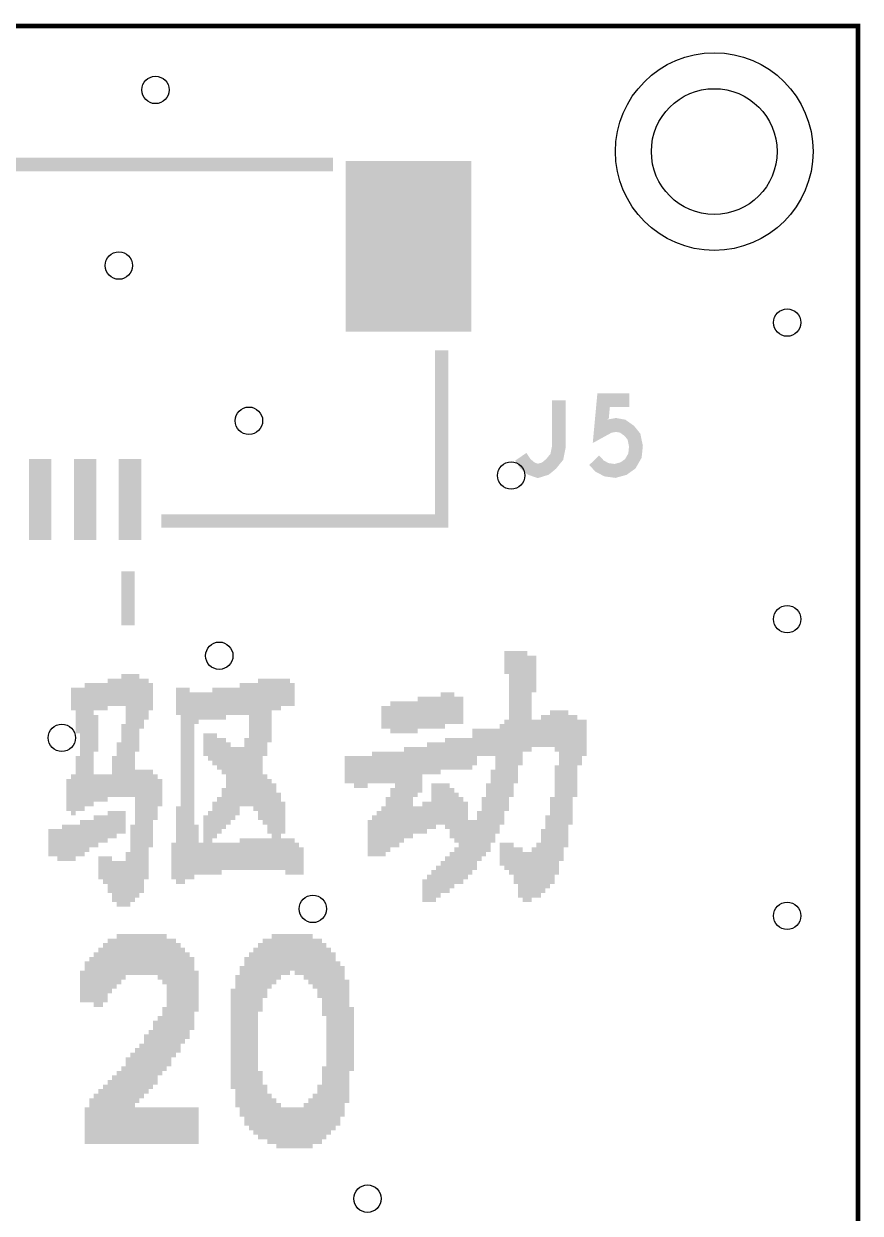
# Model space of a CAD drawing. Extents: x 0 to 2.58, y -0.03 to 1.13.
# Drawn here: x 2.215 to 2.582, y 0.61 to 1.131 of the extents above; entities that cross this region are included whole.
import ezdxf

# ---------------------------------------------------------------- set-up
doc = ezdxf.new("R2010")
doc.units = 0
doc.layers.get('0').update_dxf_attribs({"linetype": 'CONTINUOUS'})
for name, color, linetype in [('DP_TO_EDP_V07-1', 7, 'CONTINUOUS'), ('OUTLINE_ART', 2, 'CONTINUOUS'), ('PIN_TOP_ART', 1, 'CONTINUOUS'), ('SILKSCREEN_TOP_', 3, 'CONTINUOUS')]:
    doc.layers.add(name, color=color, linetype=linetype)

# ---------------------------------------------------------------- blocks, each defined once
blk = doc.blocks.new('ROUND_1')
blk.add_circle((0, 0), 0.04331)
blk = doc.blocks.new('RECTANGLE_42')
blk.add_solid([(0.02756, 0.0374), (0.02756, -0.0374), (-0.02756, 0.0374), (-0.02756, -0.0374)])
blk = doc.blocks.new('RECTANGLE_30')
blk.add_solid([(0.00492, 0.01772), (0.00492, -0.01772), (-0.00492, 0.01772), (-0.00492, -0.01772)])
blk = doc.blocks.new('ROUND_70')
blk.add_circle((0, 0), 0.006)
blk = doc.blocks.new('ROUND_78')
blk.add_circle((0, 0), 0.02756)

msp = doc.modelspace()

# ---------------------------------------------------------------- linework, layer by layer
at = {"layer": 'OUTLINE_ART', "const_width": 0.002}
msp.add_lwpolyline([(0, 0), (2.581, 0), (2.581, 1.13), (0, 1.13), (0, 0)], dxfattribs=at)
at = {"layer": 'SILKSCREEN_TOP_'}
for points, const_width in [([(1.40715, 1.06933), (2.35085, 1.06933)], 0.00591), ([(2.39849, 0.98784), (2.39849, 0.91303), (2.27565, 0.91303)], 0.00591), ([(2.43317, 0.9412), (2.43525, 0.9381), (2.43775, 0.93603), (2.44067, 0.935), (2.444, 0.93603), (2.4465, 0.9381), (2.449, 0.9412), (2.44983, 0.94533), (2.44983, 0.966)], 0.006), ([(2.46533, 0.93965), (2.46783, 0.93707), (2.47075, 0.93552), (2.4745, 0.935), (2.47825, 0.93603), (2.48117, 0.9381), (2.48325, 0.94172), (2.48367, 0.94585), (2.48283, 0.94998), (2.48075, 0.95257), (2.47783, 0.95463), (2.47492, 0.95515), (2.472, 0.95463), (2.46825, 0.95257), (2.4695, 0.966), (2.48075, 0.966)], 0.006), ([(2.26094, 0.86732), (2.26094, 0.89094)], 0.00591), ([(2.426, 0.851), (2.436, 0.851)], 0.01), ([(2.428, 0.849), (2.44, 0.849)], 0.01), ([(2.428, 0.847), (2.44, 0.847)], 0.01), ([(2.428, 0.845), (2.44, 0.845)], 0.01), ([(2.258, 0.841), (2.266, 0.841)], 0.01), ([(2.428, 0.843), (2.44, 0.843)], 0.01), ([(2.428, 0.841), (2.438, 0.841)], 0.01), ([(2.236, 0.835), (2.252, 0.835)], 0.01), ([(2.242, 0.837), (2.272, 0.837)], 0.01), ([(2.252, 0.839), (2.27, 0.839)], 0.01), ([(2.26, 0.835), (2.272, 0.835)], 0.01), ([(2.282, 0.835), (2.288, 0.835)], 0.01), ([(2.298, 0.835), (2.328, 0.835)], 0.01), ([(2.31, 0.837), (2.334, 0.837)], 0.01), ([(2.318, 0.839), (2.332, 0.839)], 0.01), ([(2.428, 0.839), (2.438, 0.839)], 0.01), ([(2.428, 0.837), (2.438, 0.837)], 0.01), ([(2.428, 0.835), (2.438, 0.835)], 0.01), ([(2.26, 0.833), (2.27, 0.833)], 0.01), ([(2.26, 0.831), (2.27, 0.831)], 0.01), ([(2.282, 0.833), (2.318, 0.833)], 0.01), ([(2.284, 0.831), (2.304, 0.831)], 0.01), ([(2.388, 0.831), (2.408, 0.831)], 0.01), ([(2.398, 0.833), (2.404, 0.833)], 0.01), ([(2.428, 0.833), (2.438, 0.833)], 0.01), ([(2.428, 0.831), (2.438, 0.831)], 0.01), ([(2.238, 0.825), (2.246, 0.825)], 0.01), ([(2.26, 0.829), (2.268, 0.829)], 0.01), ([(2.26, 0.827), (2.268, 0.827)], 0.01), ([(2.26, 0.825), (2.266, 0.825)], 0.01), ([(2.284, 0.829), (2.292, 0.829)], 0.01), ([(2.284, 0.827), (2.29, 0.827)], 0.01), ([(2.284, 0.825), (2.29, 0.825)], 0.01), ([(2.314, 0.829), (2.32, 0.829)], 0.01), ([(2.316, 0.827), (2.324, 0.827)], 0.01), ([(2.316, 0.825), (2.324, 0.825)], 0.01), ([(2.372, 0.827), (2.4, 0.827)], 0.01), ([(2.376, 0.829), (2.408, 0.829)], 0.01), ([(2.376, 0.825), (2.388, 0.825)], 0.01), ([(2.428, 0.829), (2.436, 0.829)], 0.01), ([(2.428, 0.827), (2.436, 0.827)], 0.01), ([(2.428, 0.825), (2.436, 0.825)], 0.01), ([(2.446, 0.825), (2.454, 0.825)], 0.01), ([(2.24, 0.823), (2.248, 0.823)], 0.01), ([(2.24, 0.821), (2.248, 0.821)], 0.01), ([(2.24, 0.819), (2.248, 0.819)], 0.01), ([(2.258, 0.819), (2.266, 0.819)], 0.01), ([(2.26, 0.823), (2.266, 0.823)], 0.01), ([(2.26, 0.821), (2.266, 0.821)], 0.01), ([(2.284, 0.823), (2.29, 0.823)], 0.01), ([(2.284, 0.821), (2.29, 0.821)], 0.01), ([(2.284, 0.819), (2.29, 0.819)], 0.01), ([(2.314, 0.821), (2.324, 0.821)], 0.01), ([(2.314, 0.819), (2.322, 0.819)], 0.01), ([(2.316, 0.823), (2.324, 0.823)], 0.01), ([(2.424, 0.819), (2.462, 0.819)], 0.01), ([(2.426, 0.821), (2.462, 0.821)], 0.01), ([(2.428, 0.823), (2.436, 0.823)], 0.01), ([(2.442, 0.823), (2.458, 0.823)], 0.01), ([(2.24, 0.817), (2.248, 0.817)], 0.01), ([(2.24, 0.815), (2.246, 0.815)], 0.01), ([(2.258, 0.817), (2.266, 0.817)], 0.01), ([(2.258, 0.815), (2.264, 0.815)], 0.01), ([(2.284, 0.817), (2.29, 0.817)], 0.01), ([(2.284, 0.815), (2.29, 0.815)], 0.01), ([(2.294, 0.815), (2.3, 0.815)], 0.01), ([(2.314, 0.817), (2.322, 0.817)], 0.01), ([(2.314, 0.815), (2.322, 0.815)], 0.01), ([(2.412, 0.817), (2.438, 0.817)], 0.01), ([(2.412, 0.815), (2.434, 0.815)], 0.01), ([(2.448, 0.817), (2.462, 0.817)], 0.01), ([(2.45, 0.815), (2.462, 0.815)], 0.01), ([(2.24, 0.813), (2.246, 0.813)], 0.01), ([(2.24, 0.811), (2.246, 0.811)], 0.01), ([(2.24, 0.809), (2.246, 0.809)], 0.01), ([(2.256, 0.811), (2.264, 0.811)], 0.01), ([(2.256, 0.809), (2.264, 0.809)], 0.01), ([(2.258, 0.813), (2.264, 0.813)], 0.01), ([(2.284, 0.813), (2.29, 0.813)], 0.01), ([(2.284, 0.811), (2.29, 0.811)], 0.01), ([(2.284, 0.809), (2.29, 0.809)], 0.01), ([(2.296, 0.813), (2.304, 0.813)], 0.01), ([(2.298, 0.811), (2.306, 0.811)], 0.01), ([(2.3, 0.809), (2.32, 0.809)], 0.01), ([(2.312, 0.813), (2.32, 0.813)], 0.01), ([(2.312, 0.811), (2.32, 0.811)], 0.01), ([(2.382, 0.809), (2.412, 0.809)], 0.01), ([(2.392, 0.811), (2.414, 0.811)], 0.01), ([(2.4, 0.813), (2.412, 0.813)], 0.01), ([(2.424, 0.813), (2.434, 0.813)], 0.01), ([(2.424, 0.811), (2.434, 0.811)], 0.01), ([(2.424, 0.809), (2.432, 0.809)], 0.01), ([(2.45, 0.813), (2.46, 0.813)], 0.01), ([(2.45, 0.811), (2.46, 0.811)], 0.01), ([(2.45, 0.809), (2.458, 0.809)], 0.01), ([(2.238, 0.805), (2.244, 0.805)], 0.01), ([(2.24, 0.807), (2.246, 0.807)], 0.01), ([(2.254, 0.805), (2.262, 0.805)], 0.01), ([(2.256, 0.807), (2.262, 0.807)], 0.01), ([(2.284, 0.807), (2.29, 0.807)], 0.01), ([(2.284, 0.805), (2.29, 0.805)], 0.01), ([(2.302, 0.807), (2.318, 0.807)], 0.01), ([(2.304, 0.805), (2.318, 0.805)], 0.01), ([(2.356, 0.805), (2.388, 0.805)], 0.01), ([(2.368, 0.807), (2.398, 0.807)], 0.01), ([(2.422, 0.805), (2.432, 0.805)], 0.01), ([(2.424, 0.807), (2.432, 0.807)], 0.01), ([(2.45, 0.807), (2.458, 0.807)], 0.01), ([(2.45, 0.805), (2.458, 0.805)], 0.01), ([(2.238, 0.803), (2.244, 0.803)], 0.01), ([(2.238, 0.801), (2.244, 0.801)], 0.01), ([(2.238, 0.799), (2.244, 0.799)], 0.01), ([(2.256, 0.803), (2.262, 0.803)], 0.01), ([(2.256, 0.801), (2.262, 0.801)], 0.01), ([(2.256, 0.799), (2.272, 0.799)], 0.01), ([(2.284, 0.803), (2.29, 0.803)], 0.01), ([(2.284, 0.801), (2.29, 0.801)], 0.01), ([(2.284, 0.799), (2.29, 0.799)], 0.01), ([(2.306, 0.803), (2.318, 0.803)], 0.01), ([(2.306, 0.801), (2.318, 0.801)], 0.01), ([(2.306, 0.799), (2.32, 0.799)], 0.01), ([(2.356, 0.803), (2.378, 0.803)], 0.01), ([(2.36, 0.801), (2.366, 0.801)], 0.01), ([(2.38, 0.803), (2.388, 0.803)], 0.01), ([(2.38, 0.801), (2.39, 0.801)], 0.01), ([(2.38, 0.799), (2.39, 0.799)], 0.01), ([(2.42, 0.799), (2.43, 0.799)], 0.01), ([(2.422, 0.803), (2.432, 0.803)], 0.01), ([(2.422, 0.801), (2.43, 0.801)], 0.01), ([(2.448, 0.801), (2.458, 0.801)], 0.01), ([(2.448, 0.799), (2.458, 0.799)], 0.01), ([(2.45, 0.803), (2.458, 0.803)], 0.01), ([(2.234, 0.795), (2.252, 0.795)], 0.01), ([(2.234, 0.793), (2.246, 0.793)], 0.01), ([(2.236, 0.797), (2.274, 0.797)], 0.01), ([(2.264, 0.795), (2.276, 0.795)], 0.01), ([(2.264, 0.793), (2.276, 0.793)], 0.01), ([(2.284, 0.797), (2.29, 0.797)], 0.01), ([(2.284, 0.795), (2.29, 0.795)], 0.01), ([(2.284, 0.793), (2.29, 0.793)], 0.01), ([(2.304, 0.795), (2.324, 0.795)], 0.01), ([(2.304, 0.793), (2.326, 0.793)], 0.01), ([(2.306, 0.797), (2.322, 0.797)], 0.01), ([(2.378, 0.795), (2.386, 0.795)], 0.01), ([(2.378, 0.793), (2.386, 0.793)], 0.01), ([(2.38, 0.797), (2.388, 0.797)], 0.01), ([(2.394, 0.793), (2.402, 0.793)], 0.01), ([(2.418, 0.793), (2.428, 0.793)], 0.01), ([(2.42, 0.797), (2.43, 0.797)], 0.01), ([(2.42, 0.795), (2.428, 0.795)], 0.01), ([(2.448, 0.797), (2.458, 0.797)], 0.01), ([(2.448, 0.795), (2.456, 0.795)], 0.01), ([(2.448, 0.793), (2.456, 0.793)], 0.01), ([(2.234, 0.791), (2.242, 0.791)], 0.01), ([(2.236, 0.789), (2.238, 0.789)], 0.01), ([(2.264, 0.791), (2.274, 0.791)], 0.01), ([(2.264, 0.789), (2.274, 0.789)], 0.01), ([(2.284, 0.791), (2.29, 0.791)], 0.01), ([(2.284, 0.789), (2.29, 0.789)], 0.01), ([(2.302, 0.791), (2.31, 0.791)], 0.01), ([(2.302, 0.789), (2.31, 0.789)], 0.01), ([(2.316, 0.791), (2.326, 0.791)], 0.01), ([(2.318, 0.789), (2.328, 0.789)], 0.01), ([(2.376, 0.791), (2.384, 0.791)], 0.01), ([(2.376, 0.789), (2.382, 0.789)], 0.01), ([(2.396, 0.791), (2.404, 0.791)], 0.01), ([(2.396, 0.789), (2.406, 0.789)], 0.01), ([(2.418, 0.791), (2.428, 0.791)], 0.01), ([(2.418, 0.789), (2.426, 0.789)], 0.01), ([(2.448, 0.791), (2.456, 0.791)], 0.01), ([(2.448, 0.789), (2.456, 0.789)], 0.01), ([(2.264, 0.787), (2.274, 0.787)], 0.01), ([(2.264, 0.785), (2.272, 0.785)], 0.01), ([(2.264, 0.783), (2.272, 0.783)], 0.01), ([(2.282, 0.783), (2.29, 0.783)], 0.01), ([(2.284, 0.787), (2.29, 0.787)], 0.01), ([(2.284, 0.785), (2.29, 0.785)], 0.01), ([(2.298, 0.785), (2.306, 0.785)], 0.01), ([(2.298, 0.783), (2.304, 0.783)], 0.01), ([(2.3, 0.787), (2.308, 0.787)], 0.01), ([(2.318, 0.787), (2.328, 0.787)], 0.01), ([(2.32, 0.785), (2.33, 0.785)], 0.01), ([(2.322, 0.783), (2.33, 0.783)], 0.01), ([(2.372, 0.783), (2.38, 0.783)], 0.01), ([(2.374, 0.787), (2.382, 0.787)], 0.01), ([(2.374, 0.785), (2.38, 0.785)], 0.01), ([(2.382, 0.783), (2.396, 0.783)], 0.01), ([(2.39, 0.785), (2.41, 0.785)], 0.01), ([(2.396, 0.787), (2.408, 0.787)], 0.01), ([(2.4, 0.783), (2.41, 0.783)], 0.01), ([(2.416, 0.787), (2.426, 0.787)], 0.01), ([(2.416, 0.785), (2.426, 0.785)], 0.01), ([(2.416, 0.783), (2.424, 0.783)], 0.01), ([(2.446, 0.787), (2.456, 0.787)], 0.01), ([(2.446, 0.785), (2.456, 0.785)], 0.01), ([(2.446, 0.783), (2.454, 0.783)], 0.01), ([(2.246, 0.779), (2.256, 0.779)], 0.01), ([(2.252, 0.781), (2.26, 0.781)], 0.01), ([(2.264, 0.781), (2.272, 0.781)], 0.01), ([(2.264, 0.779), (2.272, 0.779)], 0.01), ([(2.282, 0.781), (2.29, 0.781)], 0.01), ([(2.282, 0.779), (2.29, 0.779)], 0.01), ([(2.294, 0.779), (2.3, 0.779)], 0.01), ([(2.296, 0.781), (2.302, 0.781)], 0.01), ([(2.322, 0.781), (2.33, 0.781)], 0.01), ([(2.324, 0.779), (2.328, 0.779)], 0.01), ([(2.368, 0.779), (2.386, 0.779)], 0.01), ([(2.37, 0.781), (2.392, 0.781)], 0.01), ([(2.402, 0.781), (2.41, 0.781)], 0.01), ([(2.402, 0.779), (2.41, 0.779)], 0.01), ([(2.414, 0.781), (2.424, 0.781)], 0.01), ([(2.414, 0.779), (2.422, 0.779)], 0.01), ([(2.444, 0.779), (2.454, 0.779)], 0.01), ([(2.446, 0.781), (2.454, 0.781)], 0.01), ([(2.226, 0.773), (2.244, 0.773)], 0.01), ([(2.232, 0.775), (2.248, 0.775)], 0.01), ([(2.24, 0.777), (2.252, 0.777)], 0.01), ([(2.262, 0.775), (2.272, 0.775)], 0.01), ([(2.262, 0.773), (2.27, 0.773)], 0.01), ([(2.264, 0.777), (2.272, 0.777)], 0.01), ([(2.282, 0.777), (2.29, 0.777)], 0.01), ([(2.282, 0.775), (2.292, 0.775)], 0.01), ([(2.282, 0.773), (2.29, 0.773)], 0.01), ([(2.294, 0.777), (2.298, 0.777)], 0.01), ([(2.366, 0.777), (2.382, 0.777)], 0.01), ([(2.366, 0.775), (2.38, 0.775)], 0.01), ([(2.366, 0.773), (2.376, 0.773)], 0.01), ([(2.404, 0.777), (2.422, 0.777)], 0.01), ([(2.41, 0.773), (2.42, 0.773)], 0.01), ([(2.412, 0.775), (2.42, 0.775)], 0.01), ([(2.442, 0.773), (2.452, 0.773)], 0.01), ([(2.444, 0.777), (2.454, 0.777)], 0.01), ([(2.444, 0.775), (2.454, 0.775)], 0.01), ([(2.226, 0.771), (2.242, 0.771)], 0.01), ([(2.23, 0.769), (2.238, 0.769)], 0.01), ([(2.262, 0.771), (2.27, 0.771)], 0.01), ([(2.262, 0.769), (2.27, 0.769)], 0.01), ([(2.262, 0.767), (2.27, 0.767)], 0.01), ([(2.28, 0.767), (2.336, 0.767)], 0.01), ([(2.282, 0.771), (2.29, 0.771)], 0.01), ([(2.282, 0.769), (2.29, 0.769)], 0.01), ([(2.31, 0.769), (2.334, 0.769)], 0.01), ([(2.366, 0.771), (2.374, 0.771)], 0.01), ([(2.406, 0.767), (2.414, 0.767)], 0.01), ([(2.408, 0.771), (2.418, 0.771)], 0.01), ([(2.408, 0.769), (2.416, 0.769)], 0.01), ([(2.424, 0.767), (2.43, 0.767)], 0.01), ([(2.44, 0.767), (2.45, 0.767)], 0.01), ([(2.442, 0.771), (2.452, 0.771)], 0.01), ([(2.442, 0.769), (2.452, 0.769)], 0.01), ([(2.26, 0.763), (2.27, 0.763)], 0.01), ([(2.262, 0.765), (2.27, 0.765)], 0.01), ([(2.28, 0.765), (2.338, 0.765)], 0.01), ([(2.28, 0.763), (2.302, 0.763)], 0.01), ([(2.33, 0.763), (2.338, 0.763)], 0.01), ([(2.402, 0.763), (2.412, 0.763)], 0.01), ([(2.404, 0.765), (2.414, 0.765)], 0.01), ([(2.426, 0.765), (2.434, 0.765)], 0.01), ([(2.428, 0.763), (2.45, 0.763)], 0.01), ([(2.438, 0.765), (2.45, 0.765)], 0.01), ([(2.248, 0.761), (2.254, 0.761)], 0.01), ([(2.25, 0.759), (2.268, 0.759)], 0.01), ([(2.252, 0.757), (2.268, 0.757)], 0.01), ([(2.26, 0.761), (2.27, 0.761)], 0.01), ([(2.28, 0.761), (2.29, 0.761)], 0.01), ([(2.282, 0.759), (2.286, 0.759)], 0.01), ([(2.396, 0.757), (2.404, 0.757)], 0.01), ([(2.398, 0.759), (2.408, 0.759)], 0.01), ([(2.4, 0.761), (2.41, 0.761)], 0.01), ([(2.43, 0.761), (2.448, 0.761)], 0.01), ([(2.43, 0.759), (2.448, 0.759)], 0.01), ([(2.432, 0.757), (2.446, 0.757)], 0.01), ([(2.252, 0.755), (2.268, 0.755)], 0.01), ([(2.254, 0.753), (2.266, 0.753)], 0.01), ([(2.254, 0.751), (2.264, 0.751)], 0.01), ([(2.39, 0.751), (2.396, 0.751)], 0.01), ([(2.392, 0.753), (2.398, 0.753)], 0.01), ([(2.394, 0.755), (2.402, 0.755)], 0.01), ([(2.432, 0.755), (2.444, 0.755)], 0.01), ([(2.432, 0.753), (2.442, 0.753)], 0.01), ([(2.434, 0.751), (2.438, 0.751)], 0.01), ([(2.256, 0.749), (2.262, 0.749)], 0.01), ([(2.252, 0.725), (2.282, 0.725)], 0.01), ([(2.256, 0.727), (2.278, 0.727)], 0.01), ([(2.32, 0.725), (2.346, 0.725)], 0.01), ([(2.324, 0.727), (2.342, 0.727)], 0.01), ([(2.248, 0.721), (2.286, 0.721)], 0.01), ([(2.25, 0.723), (2.284, 0.723)], 0.01), ([(2.316, 0.721), (2.35, 0.721)], 0.01), ([(2.318, 0.723), (2.348, 0.723)], 0.01), ([(2.242, 0.715), (2.258, 0.715)], 0.01), ([(2.244, 0.717), (2.26, 0.717)], 0.01), ([(2.246, 0.719), (2.288, 0.719)], 0.01), ([(2.274, 0.717), (2.29, 0.717)], 0.01), ([(2.276, 0.715), (2.29, 0.715)], 0.01), ([(2.312, 0.717), (2.328, 0.717)], 0.01), ([(2.312, 0.715), (2.326, 0.715)], 0.01), ([(2.314, 0.719), (2.332, 0.719)], 0.01), ([(2.334, 0.719), (2.352, 0.719)], 0.01), ([(2.338, 0.717), (2.352, 0.717)], 0.01), ([(2.34, 0.715), (2.354, 0.715)], 0.01), ([(2.24, 0.711), (2.254, 0.711)], 0.01), ([(2.242, 0.713), (2.256, 0.713)], 0.01), ([(2.278, 0.713), (2.29, 0.713)], 0.01), ([(2.278, 0.711), (2.292, 0.711)], 0.01), ([(2.31, 0.713), (2.324, 0.713)], 0.01), ([(2.31, 0.711), (2.322, 0.711)], 0.01), ([(2.342, 0.713), (2.356, 0.713)], 0.01), ([(2.344, 0.711), (2.356, 0.711)], 0.01), ([(2.24, 0.709), (2.252, 0.709)], 0.01), ([(2.24, 0.707), (2.252, 0.707)], 0.01), ([(2.246, 0.705), (2.25, 0.705)], 0.01), ([(2.28, 0.709), (2.292, 0.709)], 0.01), ([(2.28, 0.707), (2.292, 0.707)], 0.01), ([(2.28, 0.705), (2.292, 0.705)], 0.01), ([(2.308, 0.709), (2.322, 0.709)], 0.01), ([(2.308, 0.707), (2.32, 0.707)], 0.01), ([(2.308, 0.705), (2.32, 0.705)], 0.01), ([(2.344, 0.709), (2.356, 0.709)], 0.01), ([(2.346, 0.707), (2.358, 0.707)], 0.01), ([(2.346, 0.705), (2.358, 0.705)], 0.01), ([(2.278, 0.701), (2.29, 0.701)], 0.01), ([(2.278, 0.699), (2.29, 0.699)], 0.01), ([(2.28, 0.703), (2.292, 0.703)], 0.01), ([(2.306, 0.703), (2.32, 0.703)], 0.01), ([(2.306, 0.701), (2.318, 0.701)], 0.01), ([(2.306, 0.699), (2.318, 0.699)], 0.01), ([(2.346, 0.703), (2.358, 0.703)], 0.01), ([(2.346, 0.701), (2.358, 0.701)], 0.01), ([(2.348, 0.699), (2.358, 0.699)], 0.01), ([(2.276, 0.695), (2.29, 0.695)], 0.01), ([(2.278, 0.697), (2.29, 0.697)], 0.01), ([(2.306, 0.697), (2.318, 0.697)], 0.01), ([(2.306, 0.695), (2.318, 0.695)], 0.01), ([(2.348, 0.697), (2.358, 0.697)], 0.01), ([(2.348, 0.695), (2.36, 0.695)], 0.01), ([(2.272, 0.689), (2.286, 0.689)], 0.01), ([(2.274, 0.691), (2.288, 0.691)], 0.01), ([(2.276, 0.693), (2.288, 0.693)], 0.01), ([(2.306, 0.693), (2.318, 0.693)], 0.01), ([(2.306, 0.691), (2.318, 0.691)], 0.01), ([(2.306, 0.689), (2.318, 0.689)], 0.01), ([(2.348, 0.693), (2.36, 0.693)], 0.01), ([(2.348, 0.691), (2.36, 0.691)], 0.01), ([(2.348, 0.689), (2.36, 0.689)], 0.01), ([(2.27, 0.685), (2.284, 0.685)], 0.01), ([(2.272, 0.687), (2.284, 0.687)], 0.01), ([(2.306, 0.687), (2.318, 0.687)], 0.01), ([(2.306, 0.685), (2.318, 0.685)], 0.01), ([(2.348, 0.687), (2.36, 0.687)], 0.01), ([(2.348, 0.685), (2.36, 0.685)], 0.01), ([(2.266, 0.679), (2.28, 0.679)], 0.01), ([(2.268, 0.683), (2.282, 0.683)], 0.01), ([(2.268, 0.681), (2.28, 0.681)], 0.01), ([(2.306, 0.683), (2.318, 0.683)], 0.01), ([(2.306, 0.681), (2.318, 0.681)], 0.01), ([(2.306, 0.679), (2.318, 0.679)], 0.01), ([(2.348, 0.683), (2.36, 0.683)], 0.01), ([(2.348, 0.681), (2.36, 0.681)], 0.01), ([(2.348, 0.679), (2.36, 0.679)], 0.01), ([(2.26, 0.673), (2.274, 0.673)], 0.01), ([(2.262, 0.675), (2.276, 0.675)], 0.01), ([(2.264, 0.677), (2.278, 0.677)], 0.01), ([(2.306, 0.677), (2.318, 0.677)], 0.01), ([(2.306, 0.675), (2.318, 0.675)], 0.01), ([(2.306, 0.673), (2.318, 0.673)], 0.01), ([(2.348, 0.677), (2.36, 0.677)], 0.01), ([(2.348, 0.675), (2.358, 0.675)], 0.01), ([(2.348, 0.673), (2.358, 0.673)], 0.01), ([(2.258, 0.669), (2.272, 0.669)], 0.01), ([(2.26, 0.671), (2.274, 0.671)], 0.01), ([(2.306, 0.671), (2.318, 0.671)], 0.01), ([(2.306, 0.669), (2.318, 0.669)], 0.01), ([(2.346, 0.669), (2.358, 0.669)], 0.01), ([(2.348, 0.671), (2.358, 0.671)], 0.01), ([(2.252, 0.663), (2.266, 0.663)], 0.01), ([(2.254, 0.665), (2.268, 0.665)], 0.01), ([(2.256, 0.667), (2.27, 0.667)], 0.01), ([(2.308, 0.667), (2.32, 0.667)], 0.01), ([(2.308, 0.665), (2.32, 0.665)], 0.01), ([(2.308, 0.663), (2.32, 0.663)], 0.01), ([(2.346, 0.667), (2.358, 0.667)], 0.01), ([(2.346, 0.665), (2.358, 0.665)], 0.01), ([(2.346, 0.663), (2.358, 0.663)], 0.01), ([(2.248, 0.659), (2.264, 0.659)], 0.01), ([(2.25, 0.661), (2.264, 0.661)], 0.01), ([(2.308, 0.661), (2.322, 0.661)], 0.01), ([(2.31, 0.659), (2.322, 0.659)], 0.01), ([(2.344, 0.661), (2.356, 0.661)], 0.01), ([(2.344, 0.659), (2.356, 0.659)], 0.01), ([(2.244, 0.655), (2.26, 0.655)], 0.01), ([(2.244, 0.653), (2.258, 0.653)], 0.01), ([(2.246, 0.657), (2.262, 0.657)], 0.01), ([(2.31, 0.657), (2.324, 0.657)], 0.01), ([(2.312, 0.655), (2.326, 0.655)], 0.01), ([(2.312, 0.653), (2.328, 0.653)], 0.01), ([(2.338, 0.653), (2.354, 0.653)], 0.01), ([(2.34, 0.655), (2.354, 0.655)], 0.01), ([(2.342, 0.657), (2.356, 0.657)], 0.01), ([(2.242, 0.651), (2.292, 0.651)], 0.01), ([(2.242, 0.649), (2.292, 0.649)], 0.01), ([(2.242, 0.647), (2.292, 0.647)], 0.01), ([(2.314, 0.651), (2.352, 0.651)], 0.01), ([(2.316, 0.649), (2.35, 0.649)], 0.01), ([(2.318, 0.647), (2.348, 0.647)], 0.01), ([(2.242, 0.645), (2.292, 0.645)], 0.01), ([(2.322, 0.645), (2.346, 0.645)], 0.01), ([(2.326, 0.643), (2.342, 0.643)], 0.01)]:
    msp.add_lwpolyline(points, dxfattribs=dict(at, const_width=const_width))

# ---------------------------------------------------------------- block references
at = {"layer": 'DP_TO_EDP_V07-1'}
for name, p in [('ROUND_70', (2.273, 1.102)), ('ROUND_78', (2.518, 1.075)), ('ROUND_70', (2.257, 1.025)), ('ROUND_70', (2.55, 1)), ('ROUND_70', (2.314, 0.957)), ('ROUND_70', (2.429, 0.933)), ('ROUND_70', (2.55, 0.87)), ('ROUND_70', (2.301, 0.854)), ('ROUND_70', (2.232, 0.818)), ('ROUND_70', (2.342, 0.743)), ('ROUND_70', (2.55, 0.74)), ('ROUND_70', (2.366, 0.616))]:
    msp.add_blockref(name, p, dxfattribs=at)
at = {"layer": 'PIN_TOP_ART'}
for name, p in [('ROUND_1', (2.518, 1.075)), ('RECTANGLE_42', (2.38392, 1.0335)), ('RECTANGLE_30', (2.2225, 0.92248)), ('RECTANGLE_30', (2.24219, 0.92248)), ('RECTANGLE_30', (2.26187, 0.92248))]:
    msp.add_blockref(name, p, dxfattribs=at)

doc.saveas('drawing.dxf')
